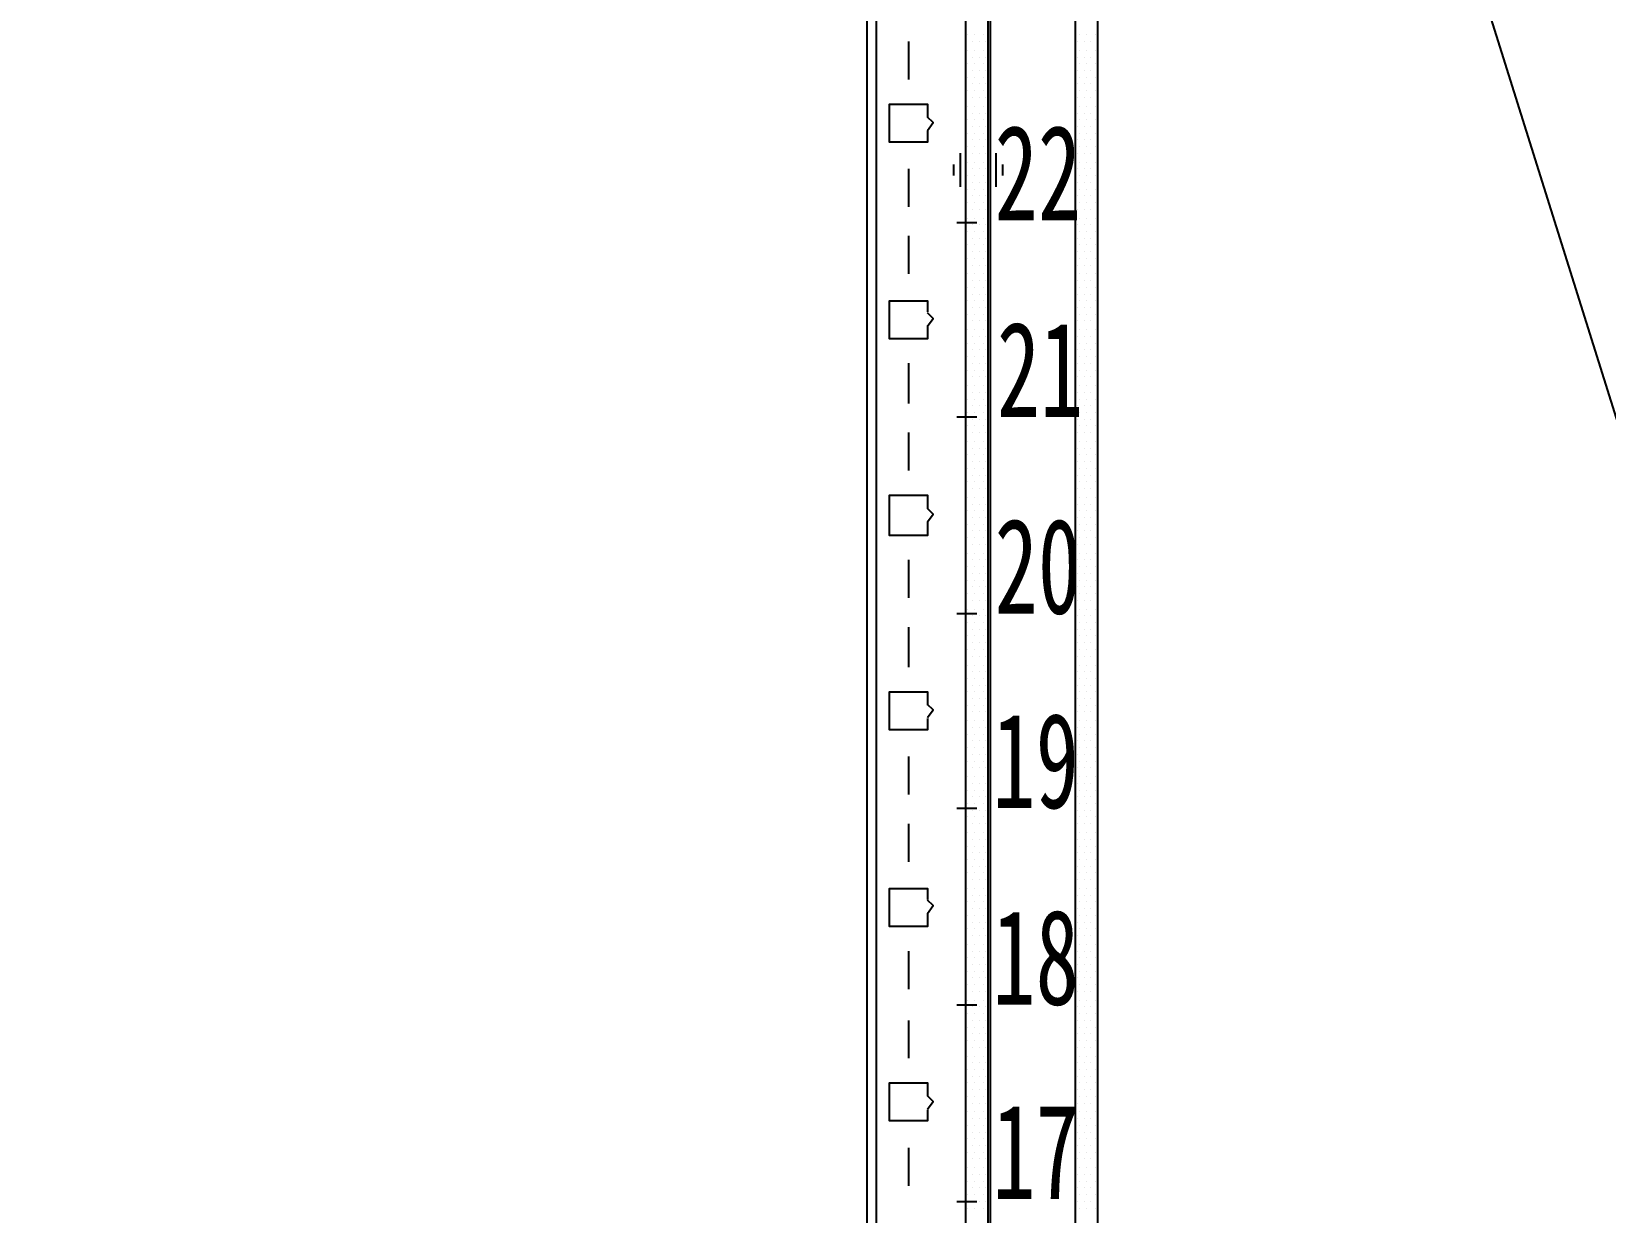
# Model space of a CAD drawing. Header units: metres. Extents: x 17 to 1264, y 17 to 859.
# Drawn here: x 405.2 to 506.6, y 326.7 to 402.8 of the extents above; entities that cross this region are included whole.
import ezdxf

# ---------------------------------------------------------------- set-up
doc = ezdxf.new("R2010")
doc.units = ezdxf.units.M
for name, color, linetype in [('LINES', 7, 'Continuous'), ('POLYLINES', 4, 'Continuous'), ('RECTS', 7, 'Continuous'), ('TEXTS', 3, 'Continuous')]:
    doc.layers.add(name, color=color, linetype=linetype)

msp = doc.modelspace()

# ---------------------------------------------------------------- linework, layer by layer
at = {"layer": 'LINES'}
for p, q in [((459.066, 125.712), (459.066, 721.008)), ((522.138, 330.624), (464.25, 515.376)), ((465.546, 402.624), (465.546, 402.624)), ((465.978, 402.624), (465.978, 402.624)), ((466.554, 402.624), (466.554, 402.624)), ((472.746, 402.624), (472.746, 402.624)), ((473.178, 402.624), (473.178, 402.624)), ((473.754, 402.624), (473.754, 402.624)), ((461.73, 402.192), (461.73, 399.744)), ((465.546, 401.616), (465.546, 401.616)), ((465.834, 402.192), (465.834, 402.192)), ((465.978, 401.616), (465.978, 401.616)), ((466.266, 402.192), (466.266, 402.192)), ((466.554, 401.616), (466.554, 401.616)), ((466.698, 402.192), (466.698, 402.192)), ((472.602, 402.192), (472.602, 402.192)), ((472.746, 401.616), (472.746, 401.616)), ((473.034, 402.192), (473.034, 402.192)), ((473.178, 401.616), (473.178, 401.616)), ((473.466, 402.192), (473.466, 402.192)), ((473.754, 401.616), (473.754, 401.616)), ((465.546, 400.752), (465.546, 400.752)), ((465.834, 401.184), (465.834, 401.184)), ((465.978, 400.752), (465.978, 400.752)), ((466.266, 401.184), (466.266, 401.184)), ((466.554, 400.752), (466.554, 400.752)), ((466.698, 401.184), (466.698, 401.184)), ((472.602, 401.184), (472.602, 401.184)), ((472.746, 400.752), (472.746, 400.752)), ((473.034, 401.184), (473.034, 401.184)), ((473.178, 400.752), (473.178, 400.752)), ((473.466, 401.184), (473.466, 401.184)), ((473.754, 400.752), (473.754, 400.752)), ((465.546, 399.888), (465.546, 399.888)), ((465.834, 400.32), (465.834, 400.32)), ((465.978, 399.888), (465.978, 399.888)), ((466.266, 400.32), (466.266, 400.32)), ((466.554, 399.888), (466.554, 399.888)), ((466.698, 400.32), (466.698, 400.32)), ((472.602, 400.32), (472.602, 400.32)), ((472.746, 399.888), (472.746, 399.888)), ((473.034, 400.32), (473.034, 400.32)), ((473.178, 399.888), (473.178, 399.888)), ((473.466, 400.32), (473.466, 400.32)), ((473.754, 399.888), (473.754, 399.888)), ((465.546, 399.024), (465.546, 399.024)), ((465.834, 399.456), (465.834, 399.456)), ((465.834, 398.592), (465.834, 398.592)), ((465.978, 399.024), (465.978, 399.024)), ((466.266, 399.456), (466.266, 399.456)), ((466.266, 398.592), (466.266, 398.592)), ((466.554, 399.024), (466.554, 399.024)), ((466.698, 399.456), (466.698, 399.456)), ((466.698, 398.592), (466.698, 398.592)), ((472.602, 399.456), (472.602, 399.456)), ((472.602, 398.592), (472.602, 398.592)), ((472.746, 399.024), (472.746, 399.024)), ((473.034, 399.456), (473.034, 399.456)), ((473.034, 398.592), (473.034, 398.592)), ((473.178, 399.024), (473.178, 399.024)), ((473.466, 399.456), (473.466, 399.456)), ((473.466, 398.592), (473.466, 398.592)), ((473.754, 399.024), (473.754, 399.024)), ((465.546, 398.016), (465.546, 398.016)), ((465.834, 397.584), (465.834, 397.584)), ((465.978, 398.016), (465.978, 398.016)), ((466.266, 397.584), (466.266, 397.584)), ((466.554, 398.016), (466.554, 398.016)), ((466.698, 397.584), (466.698, 397.584)), ((472.602, 397.584), (472.602, 397.584)), ((472.746, 398.016), (472.746, 398.016)), ((473.034, 397.584), (473.034, 397.584)), ((473.178, 398.016), (473.178, 398.016)), ((473.466, 397.584), (473.466, 397.584)), ((473.754, 398.016), (473.754, 398.016)), ((465.546, 397.152), (465.546, 397.152)), ((465.834, 396.72), (465.834, 396.72)), ((465.978, 397.152), (465.978, 397.152)), ((466.266, 396.72), (466.266, 396.72)), ((466.554, 397.152), (466.554, 397.152)), ((466.698, 396.72), (466.698, 396.72)), ((472.602, 396.72), (472.602, 396.72)), ((472.746, 397.152), (472.746, 397.152)), ((473.034, 396.72), (473.034, 396.72)), ((473.178, 397.152), (473.178, 397.152)), ((473.466, 396.72), (473.466, 396.72)), ((473.754, 397.152), (473.754, 397.152)), ((465.546, 396.288), (465.546, 396.288)), ((465.834, 395.856), (465.834, 395.856)), ((465.978, 396.288), (465.978, 396.288)), ((466.266, 395.856), (466.266, 395.856)), ((466.554, 396.288), (466.554, 396.288)), ((466.698, 395.856), (466.698, 395.856)), ((472.602, 395.856), (472.602, 395.856)), ((472.746, 396.288), (472.746, 396.288)), ((473.034, 395.856), (473.034, 395.856)), ((473.178, 396.288), (473.178, 396.288)), ((473.466, 395.856), (473.466, 395.856)), ((473.754, 396.288), (473.754, 396.288)), ((465.042, 394.992), (465.042, 392.832)), ((465.546, 395.424), (465.546, 395.424)), ((465.834, 394.992), (465.834, 394.992)), ((465.978, 395.424), (465.978, 395.424)), ((466.266, 394.992), (466.266, 394.992)), ((466.554, 395.424), (466.554, 395.424)), ((466.698, 394.992), (466.698, 394.992)), ((467.346, 394.992), (467.346, 392.832)), ((472.602, 394.992), (472.602, 394.992)), ((472.746, 395.424), (472.746, 395.424)), ((473.034, 394.992), (473.034, 394.992)), ((473.178, 395.424), (473.178, 395.424)), ((473.466, 394.992), (473.466, 394.992)), ((473.754, 395.424), (473.754, 395.424)), ((461.73, 393.984), (461.73, 391.536)), ((464.61, 394.272), (464.61, 393.552)), ((465.546, 394.416), (465.546, 394.416)), ((465.546, 393.552), (465.546, 393.552)), ((465.834, 393.984), (465.834, 393.984)), ((465.978, 394.416), (465.978, 394.416)), ((465.978, 393.552), (465.978, 393.552)), ((466.266, 393.984), (466.266, 393.984)), ((466.554, 394.416), (466.554, 394.416)), ((466.554, 393.552), (466.554, 393.552)), ((466.698, 393.984), (466.698, 393.984)), ((467.778, 394.272), (467.778, 393.552)), ((472.602, 393.984), (472.602, 393.984)), ((472.746, 394.416), (472.746, 394.416)), ((472.746, 393.552), (472.746, 393.552)), ((473.034, 393.984), (473.034, 393.984)), ((473.178, 394.416), (473.178, 394.416)), ((473.178, 393.552), (473.178, 393.552)), ((473.466, 393.984), (473.466, 393.984)), ((473.754, 394.416), (473.754, 394.416)), ((473.754, 393.552), (473.754, 393.552)), ((465.546, 392.688), (465.546, 392.688)), ((465.834, 393.12), (465.834, 393.12)), ((465.978, 392.688), (465.978, 392.688)), ((466.266, 393.12), (466.266, 393.12)), ((466.554, 392.688), (466.554, 392.688)), ((466.698, 393.12), (466.698, 393.12)), ((472.602, 393.12), (472.602, 393.12)), ((472.746, 392.688), (472.746, 392.688)), ((473.034, 393.12), (473.034, 393.12)), ((473.178, 392.688), (473.178, 392.688)), ((473.466, 393.12), (473.466, 393.12)), ((473.754, 392.688), (473.754, 392.688)), ((465.546, 391.824), (465.546, 391.824)), ((465.834, 392.256), (465.834, 392.256)), ((465.834, 391.392), (465.834, 391.392)), ((465.978, 391.824), (465.978, 391.824)), ((466.266, 392.256), (466.266, 392.256)), ((466.266, 391.392), (466.266, 391.392)), ((466.554, 391.824), (466.554, 391.824)), ((466.698, 392.256), (466.698, 392.256)), ((466.698, 391.392), (466.698, 391.392)), ((472.602, 392.256), (472.602, 392.256)), ((472.602, 391.392), (472.602, 391.392)), ((472.746, 391.824), (472.746, 391.824)), ((473.034, 392.256), (473.034, 392.256)), ((473.034, 391.392), (473.034, 391.392)), ((473.178, 391.824), (473.178, 391.824)), ((473.466, 392.256), (473.466, 392.256)), ((473.466, 391.392), (473.466, 391.392)), ((473.754, 391.824), (473.754, 391.824)), ((464.826, 390.528), (466.122, 390.528)), ((464.826, 390.528), (466.122, 390.528)), ((464.826, 390.528), (466.122, 390.528)), ((464.826, 390.528), (466.122, 390.528)), ((465.546, 390.816), (465.546, 390.816)), ((465.834, 390.384), (465.834, 390.384)), ((465.978, 390.816), (465.978, 390.816)), ((466.266, 390.384), (466.266, 390.384)), ((466.554, 390.816), (466.554, 390.816)), ((466.698, 390.384), (466.698, 390.384)), ((472.602, 390.384), (472.602, 390.384)), ((472.746, 390.816), (472.746, 390.816)), ((473.034, 390.384), (473.034, 390.384)), ((473.178, 390.816), (473.178, 390.816)), ((473.466, 390.384), (473.466, 390.384)), ((473.754, 390.816), (473.754, 390.816)), ((461.73, 389.664), (461.73, 387.216)), ((465.546, 389.952), (465.546, 389.952)), ((465.834, 389.52), (465.834, 389.52)), ((465.978, 389.952), (465.978, 389.952)), ((466.266, 389.52), (466.266, 389.52)), ((466.554, 389.952), (466.554, 389.952)), ((466.698, 389.52), (466.698, 389.52)), ((472.602, 389.52), (472.602, 389.52)), ((472.746, 389.952), (472.746, 389.952)), ((473.034, 389.52), (473.034, 389.52)), ((473.178, 389.952), (473.178, 389.952)), ((473.466, 389.52), (473.466, 389.52)), ((473.754, 389.952), (473.754, 389.952)), ((465.546, 389.088), (465.546, 389.088)), ((465.834, 388.656), (465.834, 388.656)), ((465.978, 389.088), (465.978, 389.088)), ((466.266, 388.656), (466.266, 388.656)), ((466.554, 389.088), (466.554, 389.088)), ((466.698, 388.656), (466.698, 388.656)), ((472.602, 388.656), (472.602, 388.656)), ((472.746, 389.088), (472.746, 389.088)), ((473.034, 388.656), (473.034, 388.656)), ((473.178, 389.088), (473.178, 389.088)), ((473.466, 388.656), (473.466, 388.656)), ((473.754, 389.088), (473.754, 389.088)), ((465.546, 388.224), (465.546, 388.224)), ((465.834, 387.792), (465.834, 387.792)), ((465.978, 388.224), (465.978, 388.224)), ((466.266, 387.792), (466.266, 387.792)), ((466.554, 388.224), (466.554, 388.224)), ((466.698, 387.792), (466.698, 387.792)), ((472.602, 387.792), (472.602, 387.792)), ((472.746, 388.224), (472.746, 388.224)), ((473.034, 387.792), (473.034, 387.792)), ((473.178, 388.224), (473.178, 388.224)), ((473.466, 387.792), (473.466, 387.792)), ((473.754, 388.224), (473.754, 388.224)), ((465.546, 387.216), (465.546, 387.216)), ((465.546, 386.352), (465.546, 386.352)), ((465.834, 386.784), (465.834, 386.784)), ((465.978, 387.216), (465.978, 387.216)), ((465.978, 386.352), (465.978, 386.352)), ((466.266, 386.784), (466.266, 386.784)), ((466.554, 387.216), (466.554, 387.216)), ((466.554, 386.352), (466.554, 386.352)), ((466.698, 386.784), (466.698, 386.784)), ((472.602, 386.784), (472.602, 386.784)), ((472.746, 387.216), (472.746, 387.216)), ((472.746, 386.352), (472.746, 386.352)), ((473.034, 386.784), (473.034, 386.784)), ((473.178, 387.216), (473.178, 387.216)), ((473.178, 386.352), (473.178, 386.352)), ((473.466, 386.784), (473.466, 386.784)), ((473.754, 387.216), (473.754, 387.216)), ((473.754, 386.352), (473.754, 386.352)), ((465.546, 385.488), (465.546, 385.488)), ((465.834, 385.92), (465.834, 385.92)), ((465.978, 385.488), (465.978, 385.488)), ((466.266, 385.92), (466.266, 385.92)), ((466.554, 385.488), (466.554, 385.488)), ((466.698, 385.92), (466.698, 385.92)), ((472.602, 385.92), (472.602, 385.92)), ((472.746, 385.488), (472.746, 385.488)), ((473.034, 385.92), (473.034, 385.92)), ((473.178, 385.488), (473.178, 385.488)), ((473.466, 385.92), (473.466, 385.92)), ((473.754, 385.488), (473.754, 385.488)), ((465.546, 384.624), (465.546, 384.624)), ((465.834, 385.056), (465.834, 385.056)), ((465.978, 384.624), (465.978, 384.624)), ((466.266, 385.056), (466.266, 385.056)), ((466.554, 384.624), (466.554, 384.624)), ((466.698, 385.056), (466.698, 385.056)), ((472.602, 385.056), (472.602, 385.056)), ((472.746, 384.624), (472.746, 384.624)), ((473.034, 385.056), (473.034, 385.056)), ((473.178, 384.624), (473.178, 384.624)), ((473.466, 385.056), (473.466, 385.056)), ((473.754, 384.624), (473.754, 384.624)), ((465.546, 383.616), (465.546, 383.616)), ((465.834, 384.192), (465.834, 384.192)), ((465.978, 383.616), (465.978, 383.616)), ((466.266, 384.192), (466.266, 384.192)), ((466.554, 383.616), (466.554, 383.616)), ((466.698, 384.192), (466.698, 384.192)), ((472.602, 384.192), (472.602, 384.192)), ((472.746, 383.616), (472.746, 383.616)), ((473.034, 384.192), (473.034, 384.192)), ((473.178, 383.616), (473.178, 383.616)), ((473.466, 384.192), (473.466, 384.192)), ((473.754, 383.616), (473.754, 383.616)), ((465.546, 382.752), (465.546, 382.752)), ((465.834, 383.184), (465.834, 383.184)), ((465.834, 382.32), (465.834, 382.32)), ((465.978, 382.752), (465.978, 382.752)), ((466.266, 383.184), (466.266, 383.184)), ((466.266, 382.32), (466.266, 382.32)), ((466.554, 382.752), (466.554, 382.752)), ((466.698, 383.184), (466.698, 383.184)), ((466.698, 382.32), (466.698, 382.32)), ((472.602, 383.184), (472.602, 383.184)), ((472.602, 382.32), (472.602, 382.32)), ((472.746, 382.752), (472.746, 382.752)), ((473.034, 383.184), (473.034, 383.184)), ((473.034, 382.32), (473.034, 382.32)), ((473.178, 382.752), (473.178, 382.752)), ((473.466, 383.184), (473.466, 383.184)), ((473.466, 382.32), (473.466, 382.32)), ((473.754, 382.752), (473.754, 382.752)), ((461.73, 381.456), (461.73, 378.864)), ((465.546, 381.888), (465.546, 381.888)), ((465.834, 381.456), (465.834, 381.456)), ((465.978, 381.888), (465.978, 381.888)), ((466.266, 381.456), (466.266, 381.456)), ((466.554, 381.888), (466.554, 381.888)), ((466.698, 381.456), (466.698, 381.456)), ((472.602, 381.456), (472.602, 381.456)), ((472.746, 381.888), (472.746, 381.888)), ((473.034, 381.456), (473.034, 381.456)), ((473.178, 381.888), (473.178, 381.888)), ((473.466, 381.456), (473.466, 381.456)), ((473.754, 381.888), (473.754, 381.888)), ((465.546, 381.024), (465.546, 381.024)), ((465.834, 380.592), (465.834, 380.592)), ((465.978, 381.024), (465.978, 381.024)), ((466.266, 380.592), (466.266, 380.592)), ((466.554, 381.024), (466.554, 381.024)), ((466.698, 380.592), (466.698, 380.592)), ((472.602, 380.592), (472.602, 380.592)), ((472.746, 381.024), (472.746, 381.024)), ((473.034, 380.592), (473.034, 380.592)), ((473.178, 381.024), (473.178, 381.024)), ((473.466, 380.592), (473.466, 380.592)), ((473.754, 381.024), (473.754, 381.024)), ((465.546, 380.016), (465.546, 380.016)), ((465.834, 379.584), (465.834, 379.584)), ((465.978, 380.016), (465.978, 380.016)), ((466.266, 379.584), (466.266, 379.584)), ((466.554, 380.016), (466.554, 380.016)), ((466.698, 379.584), (466.698, 379.584)), ((472.602, 379.584), (472.602, 379.584)), ((472.746, 380.016), (472.746, 380.016)), ((473.034, 379.584), (473.034, 379.584)), ((473.178, 380.016), (473.178, 380.016)), ((473.466, 379.584), (473.466, 379.584)), ((473.754, 380.016), (473.754, 380.016)), ((465.546, 379.152), (465.546, 379.152)), ((465.546, 378.288), (465.546, 378.288)), ((465.834, 378.72), (465.834, 378.72)), ((465.978, 379.152), (465.978, 379.152)), ((465.978, 378.288), (465.978, 378.288)), ((466.266, 378.72), (466.266, 378.72)), ((466.554, 379.152), (466.554, 379.152)), ((466.554, 378.288), (466.554, 378.288)), ((466.698, 378.72), (466.698, 378.72)), ((472.602, 378.72), (472.602, 378.72)), ((472.746, 379.152), (472.746, 379.152)), ((472.746, 378.288), (472.746, 378.288)), ((473.034, 378.72), (473.034, 378.72)), ((473.178, 379.152), (473.178, 379.152)), ((473.178, 378.288), (473.178, 378.288)), ((473.466, 378.72), (473.466, 378.72)), ((473.754, 379.152), (473.754, 379.152)), ((473.754, 378.288), (473.754, 378.288)), ((464.826, 378), (466.122, 378)), ((464.826, 378), (466.122, 378)), ((464.826, 378), (466.122, 378)), ((464.826, 378), (466.122, 378)), ((465.546, 377.424), (465.546, 377.424)), ((465.834, 377.856), (465.834, 377.856)), ((465.978, 377.424), (465.978, 377.424)), ((466.266, 377.856), (466.266, 377.856)), ((466.554, 377.424), (466.554, 377.424)), ((466.698, 377.856), (466.698, 377.856)), ((472.602, 377.856), (472.602, 377.856)), ((472.746, 377.424), (472.746, 377.424)), ((473.034, 377.856), (473.034, 377.856)), ((473.178, 377.424), (473.178, 377.424)), ((473.466, 377.856), (473.466, 377.856)), ((473.754, 377.424), (473.754, 377.424)), ((461.73, 376.992), (461.73, 374.544)), ((465.546, 376.416), (465.546, 376.416)), ((465.834, 376.992), (465.834, 376.992)), ((465.978, 376.416), (465.978, 376.416)), ((466.266, 376.992), (466.266, 376.992)), ((466.554, 376.416), (466.554, 376.416)), ((466.698, 376.992), (466.698, 376.992)), ((472.602, 376.992), (472.602, 376.992)), ((472.746, 376.416), (472.746, 376.416)), ((473.034, 376.992), (473.034, 376.992)), ((473.178, 376.416), (473.178, 376.416)), ((473.466, 376.992), (473.466, 376.992)), ((473.754, 376.416), (473.754, 376.416)), ((465.546, 375.552), (465.546, 375.552)), ((465.834, 375.984), (465.834, 375.984)), ((465.978, 375.552), (465.978, 375.552)), ((466.266, 375.984), (466.266, 375.984)), ((466.554, 375.552), (466.554, 375.552)), ((466.698, 375.984), (466.698, 375.984)), ((472.602, 375.984), (472.602, 375.984)), ((472.746, 375.552), (472.746, 375.552)), ((473.034, 375.984), (473.034, 375.984)), ((473.178, 375.552), (473.178, 375.552)), ((473.466, 375.984), (473.466, 375.984)), ((473.754, 375.552), (473.754, 375.552)), ((465.546, 374.688), (465.546, 374.688)), ((465.834, 375.12), (465.834, 375.12)), ((465.834, 374.256), (465.834, 374.256)), ((465.978, 374.688), (465.978, 374.688)), ((466.266, 375.12), (466.266, 375.12)), ((466.266, 374.256), (466.266, 374.256)), ((466.554, 374.688), (466.554, 374.688)), ((466.698, 375.12), (466.698, 375.12)), ((466.698, 374.256), (466.698, 374.256)), ((472.602, 375.12), (472.602, 375.12)), ((472.602, 374.256), (472.602, 374.256)), ((472.746, 374.688), (472.746, 374.688)), ((473.034, 375.12), (473.034, 375.12)), ((473.034, 374.256), (473.034, 374.256)), ((473.178, 374.688), (473.178, 374.688)), ((473.466, 375.12), (473.466, 375.12)), ((473.466, 374.256), (473.466, 374.256)), ((473.754, 374.688), (473.754, 374.688)), ((465.546, 373.824), (465.546, 373.824)), ((465.834, 373.392), (465.834, 373.392)), ((465.978, 373.824), (465.978, 373.824)), ((466.266, 373.392), (466.266, 373.392)), ((466.554, 373.824), (466.554, 373.824)), ((466.698, 373.392), (466.698, 373.392)), ((472.602, 373.392), (472.602, 373.392)), ((472.746, 373.824), (472.746, 373.824)), ((473.034, 373.392), (473.034, 373.392)), ((473.178, 373.824), (473.178, 373.824)), ((473.466, 373.392), (473.466, 373.392)), ((473.754, 373.824), (473.754, 373.824)), ((465.546, 372.816), (465.546, 372.816)), ((465.834, 372.384), (465.834, 372.384)), ((465.978, 372.816), (465.978, 372.816)), ((466.266, 372.384), (466.266, 372.384)), ((466.554, 372.816), (466.554, 372.816)), ((466.698, 372.384), (466.698, 372.384)), ((472.602, 372.384), (472.602, 372.384)), ((472.746, 372.816), (472.746, 372.816)), ((473.034, 372.384), (473.034, 372.384)), ((473.178, 372.816), (473.178, 372.816)), ((473.466, 372.384), (473.466, 372.384)), ((473.754, 372.816), (473.754, 372.816)), ((465.546, 371.952), (465.546, 371.952)), ((465.834, 371.52), (465.834, 371.52)), ((465.978, 371.952), (465.978, 371.952)), ((466.266, 371.52), (466.266, 371.52)), ((466.554, 371.952), (466.554, 371.952)), ((466.698, 371.52), (466.698, 371.52)), ((472.602, 371.52), (472.602, 371.52)), ((472.746, 371.952), (472.746, 371.952)), ((473.034, 371.52), (473.034, 371.52)), ((473.178, 371.952), (473.178, 371.952)), ((473.466, 371.52), (473.466, 371.52)), ((473.754, 371.952), (473.754, 371.952)), ((465.546, 371.088), (465.546, 371.088)), ((465.546, 370.224), (465.546, 370.224)), ((465.834, 370.656), (465.834, 370.656)), ((465.978, 371.088), (465.978, 371.088)), ((465.978, 370.224), (465.978, 370.224)), ((466.266, 370.656), (466.266, 370.656)), ((466.554, 371.088), (466.554, 371.088)), ((466.554, 370.224), (466.554, 370.224)), ((466.698, 370.656), (466.698, 370.656)), ((472.602, 370.656), (472.602, 370.656)), ((472.746, 371.088), (472.746, 371.088)), ((472.746, 370.224), (472.746, 370.224)), ((473.034, 370.656), (473.034, 370.656)), ((473.178, 371.088), (473.178, 371.088)), ((473.178, 370.224), (473.178, 370.224)), ((473.466, 370.656), (473.466, 370.656)), ((473.754, 371.088), (473.754, 371.088)), ((473.754, 370.224), (473.754, 370.224)), ((465.546, 369.216), (465.546, 369.216)), ((465.834, 369.792), (465.834, 369.792)), ((465.978, 369.216), (465.978, 369.216)), ((466.266, 369.792), (466.266, 369.792)), ((466.554, 369.216), (466.554, 369.216)), ((466.698, 369.792), (466.698, 369.792)), ((472.602, 369.792), (472.602, 369.792)), ((472.746, 369.216), (472.746, 369.216)), ((473.034, 369.792), (473.034, 369.792)), ((473.178, 369.216), (473.178, 369.216)), ((473.466, 369.792), (473.466, 369.792)), ((473.754, 369.216), (473.754, 369.216)), ((461.73, 368.784), (461.73, 366.336)), ((465.546, 368.352), (465.546, 368.352)), ((465.834, 368.784), (465.834, 368.784)), ((465.978, 368.352), (465.978, 368.352)), ((466.266, 368.784), (466.266, 368.784)), ((466.554, 368.352), (466.554, 368.352)), ((466.698, 368.784), (466.698, 368.784)), ((472.602, 368.784), (472.602, 368.784)), ((472.746, 368.352), (472.746, 368.352)), ((473.034, 368.784), (473.034, 368.784)), ((473.178, 368.352), (473.178, 368.352)), ((473.466, 368.784), (473.466, 368.784)), ((473.754, 368.352), (473.754, 368.352)), ((465.546, 367.488), (465.546, 367.488)), ((465.834, 367.92), (465.834, 367.92)), ((465.834, 367.056), (465.834, 367.056)), ((465.978, 367.488), (465.978, 367.488)), ((466.266, 367.92), (466.266, 367.92)), ((466.266, 367.056), (466.266, 367.056)), ((466.554, 367.488), (466.554, 367.488)), ((466.698, 367.92), (466.698, 367.92)), ((466.698, 367.056), (466.698, 367.056)), ((472.602, 367.92), (472.602, 367.92)), ((472.602, 367.056), (472.602, 367.056)), ((472.746, 367.488), (472.746, 367.488)), ((473.034, 367.92), (473.034, 367.92)), ((473.034, 367.056), (473.034, 367.056)), ((473.178, 367.488), (473.178, 367.488)), ((473.466, 367.92), (473.466, 367.92)), ((473.466, 367.056), (473.466, 367.056)), ((473.754, 367.488), (473.754, 367.488)), ((465.546, 366.624), (465.546, 366.624)), ((465.834, 366.192), (465.834, 366.192)), ((465.978, 366.624), (465.978, 366.624)), ((466.266, 366.192), (466.266, 366.192)), ((466.554, 366.624), (466.554, 366.624)), ((466.698, 366.192), (466.698, 366.192)), ((472.602, 366.192), (472.602, 366.192)), ((472.746, 366.624), (472.746, 366.624)), ((473.034, 366.192), (473.034, 366.192)), ((473.178, 366.624), (473.178, 366.624)), ((473.466, 366.192), (473.466, 366.192)), ((473.754, 366.624), (473.754, 366.624)), ((464.826, 365.328), (466.122, 365.328)), ((464.826, 365.328), (466.122, 365.328)), ((464.826, 365.328), (466.122, 365.328)), ((464.826, 365.328), (466.122, 365.328)), ((465.546, 365.616), (465.546, 365.616)), ((465.834, 365.184), (465.834, 365.184)), ((465.978, 365.616), (465.978, 365.616)), ((466.266, 365.184), (466.266, 365.184)), ((466.554, 365.616), (466.554, 365.616)), ((466.698, 365.184), (466.698, 365.184)), ((472.602, 365.184), (472.602, 365.184)), ((472.746, 365.616), (472.746, 365.616)), ((473.034, 365.184), (473.034, 365.184)), ((473.178, 365.616), (473.178, 365.616)), ((473.466, 365.184), (473.466, 365.184)), ((473.754, 365.616), (473.754, 365.616)), ((461.73, 364.464), (461.73, 361.872)), ((465.546, 364.752), (465.546, 364.752)), ((465.834, 364.32), (465.834, 364.32)), ((465.978, 364.752), (465.978, 364.752)), ((466.266, 364.32), (466.266, 364.32)), ((466.554, 364.752), (466.554, 364.752)), ((466.698, 364.32), (466.698, 364.32)), ((472.602, 364.32), (472.602, 364.32)), ((472.746, 364.752), (472.746, 364.752)), ((473.034, 364.32), (473.034, 364.32)), ((473.178, 364.752), (473.178, 364.752)), ((473.466, 364.32), (473.466, 364.32)), ((473.754, 364.752), (473.754, 364.752)), ((465.546, 363.888), (465.546, 363.888)), ((465.546, 363.024), (465.546, 363.024)), ((465.834, 363.456), (465.834, 363.456)), ((465.978, 363.888), (465.978, 363.888)), ((465.978, 363.024), (465.978, 363.024)), ((466.266, 363.456), (466.266, 363.456)), ((466.554, 363.888), (466.554, 363.888)), ((466.554, 363.024), (466.554, 363.024)), ((466.698, 363.456), (466.698, 363.456)), ((472.602, 363.456), (472.602, 363.456)), ((472.746, 363.888), (472.746, 363.888)), ((472.746, 363.024), (472.746, 363.024)), ((473.034, 363.456), (473.034, 363.456)), ((473.178, 363.888), (473.178, 363.888)), ((473.178, 363.024), (473.178, 363.024)), ((473.466, 363.456), (473.466, 363.456)), ((473.754, 363.888), (473.754, 363.888)), ((473.754, 363.024), (473.754, 363.024)), ((465.546, 362.016), (465.546, 362.016)), ((465.834, 362.592), (465.834, 362.592)), ((465.978, 362.016), (465.978, 362.016)), ((466.266, 362.592), (466.266, 362.592)), ((466.554, 362.016), (466.554, 362.016)), ((466.698, 362.592), (466.698, 362.592)), ((472.602, 362.592), (472.602, 362.592)), ((472.746, 362.016), (472.746, 362.016)), ((473.034, 362.592), (473.034, 362.592)), ((473.178, 362.016), (473.178, 362.016)), ((473.466, 362.592), (473.466, 362.592)), ((473.754, 362.016), (473.754, 362.016)), ((465.546, 361.152), (465.546, 361.152)), ((465.834, 361.584), (465.834, 361.584)), ((465.978, 361.152), (465.978, 361.152)), ((466.266, 361.584), (466.266, 361.584)), ((466.554, 361.152), (466.554, 361.152)), ((466.698, 361.584), (466.698, 361.584)), ((472.602, 361.584), (472.602, 361.584)), ((472.746, 361.152), (472.746, 361.152)), ((473.034, 361.584), (473.034, 361.584)), ((473.178, 361.152), (473.178, 361.152)), ((473.466, 361.584), (473.466, 361.584)), ((473.754, 361.152), (473.754, 361.152)), ((465.546, 360.288), (465.546, 360.288)), ((465.834, 360.72), (465.834, 360.72)), ((465.978, 360.288), (465.978, 360.288)), ((466.266, 360.72), (466.266, 360.72)), ((466.554, 360.288), (466.554, 360.288)), ((466.698, 360.72), (466.698, 360.72)), ((472.602, 360.72), (472.602, 360.72)), ((472.746, 360.288), (472.746, 360.288)), ((473.034, 360.72), (473.034, 360.72)), ((473.178, 360.288), (473.178, 360.288)), ((473.466, 360.72), (473.466, 360.72)), ((473.754, 360.288), (473.754, 360.288)), ((465.546, 359.424), (465.546, 359.424)), ((465.834, 359.856), (465.834, 359.856)), ((465.834, 358.992), (465.834, 358.992)), ((465.978, 359.424), (465.978, 359.424)), ((466.266, 359.856), (466.266, 359.856)), ((466.266, 358.992), (466.266, 358.992)), ((466.554, 359.424), (466.554, 359.424)), ((466.698, 359.856), (466.698, 359.856)), ((466.698, 358.992), (466.698, 358.992)), ((472.602, 359.856), (472.602, 359.856)), ((472.602, 358.992), (472.602, 358.992)), ((472.746, 359.424), (472.746, 359.424)), ((473.034, 359.856), (473.034, 359.856)), ((473.034, 358.992), (473.034, 358.992)), ((473.178, 359.424), (473.178, 359.424)), ((473.466, 359.856), (473.466, 359.856)), ((473.466, 358.992), (473.466, 358.992)), ((473.754, 359.424), (473.754, 359.424)), ((465.546, 358.416), (465.546, 358.416)), ((465.834, 357.984), (465.834, 357.984)), ((465.978, 358.416), (465.978, 358.416)), ((466.266, 357.984), (466.266, 357.984)), ((466.554, 358.416), (466.554, 358.416)), ((466.698, 357.984), (466.698, 357.984)), ((472.602, 357.984), (472.602, 357.984)), ((472.746, 358.416), (472.746, 358.416)), ((473.034, 357.984), (473.034, 357.984)), ((473.178, 358.416), (473.178, 358.416)), ((473.466, 357.984), (473.466, 357.984)), ((473.754, 358.416), (473.754, 358.416)), ((465.546, 357.552), (465.546, 357.552)), ((465.834, 357.12), (465.834, 357.12)), ((465.978, 357.552), (465.978, 357.552)), ((466.266, 357.12), (466.266, 357.12)), ((466.554, 357.552), (466.554, 357.552)), ((466.698, 357.12), (466.698, 357.12)), ((472.602, 357.12), (472.602, 357.12)), ((472.746, 357.552), (472.746, 357.552)), ((473.034, 357.12), (473.034, 357.12)), ((473.178, 357.552), (473.178, 357.552)), ((473.466, 357.12), (473.466, 357.12)), ((473.754, 357.552), (473.754, 357.552)), ((461.73, 356.112), (461.73, 353.664)), ((465.546, 356.688), (465.546, 356.688)), ((465.834, 356.256), (465.834, 356.256)), ((465.978, 356.688), (465.978, 356.688)), ((466.266, 356.256), (466.266, 356.256)), ((466.554, 356.688), (466.554, 356.688)), ((466.698, 356.256), (466.698, 356.256)), ((472.602, 356.256), (472.602, 356.256)), ((472.746, 356.688), (472.746, 356.688)), ((473.034, 356.256), (473.034, 356.256)), ((473.178, 356.688), (473.178, 356.688)), ((473.466, 356.256), (473.466, 356.256)), ((473.754, 356.688), (473.754, 356.688)), ((465.546, 355.824), (465.546, 355.824)), ((465.834, 355.392), (465.834, 355.392)), ((465.978, 355.824), (465.978, 355.824)), ((466.266, 355.392), (466.266, 355.392)), ((466.554, 355.824), (466.554, 355.824)), ((466.698, 355.392), (466.698, 355.392)), ((472.602, 355.392), (472.602, 355.392)), ((472.746, 355.824), (472.746, 355.824)), ((473.034, 355.392), (473.034, 355.392)), ((473.178, 355.824), (473.178, 355.824)), ((473.466, 355.392), (473.466, 355.392)), ((473.754, 355.824), (473.754, 355.824)), ((465.546, 354.816), (465.546, 354.816)), ((465.546, 353.952), (465.546, 353.952)), ((465.834, 354.384), (465.834, 354.384)), ((465.978, 354.816), (465.978, 354.816)), ((465.978, 353.952), (465.978, 353.952)), ((466.266, 354.384), (466.266, 354.384)), ((466.554, 354.816), (466.554, 354.816)), ((466.554, 353.952), (466.554, 353.952)), ((466.698, 354.384), (466.698, 354.384)), ((472.602, 354.384), (472.602, 354.384)), ((472.746, 354.816), (472.746, 354.816)), ((472.746, 353.952), (472.746, 353.952)), ((473.034, 354.384), (473.034, 354.384)), ((473.178, 354.816), (473.178, 354.816)), ((473.178, 353.952), (473.178, 353.952)), ((473.466, 354.384), (473.466, 354.384)), ((473.754, 354.816), (473.754, 354.816)), ((473.754, 353.952), (473.754, 353.952)), ((465.546, 353.088), (465.546, 353.088)), ((465.834, 353.52), (465.834, 353.52)), ((465.978, 353.088), (465.978, 353.088)), ((466.266, 353.52), (466.266, 353.52)), ((466.554, 353.088), (466.554, 353.088)), ((466.698, 353.52), (466.698, 353.52)), ((472.602, 353.52), (472.602, 353.52)), ((472.746, 353.088), (472.746, 353.088)), ((473.034, 353.52), (473.034, 353.52)), ((473.178, 353.088), (473.178, 353.088)), ((473.466, 353.52), (473.466, 353.52)), ((473.754, 353.088), (473.754, 353.088)), ((464.826, 352.8), (466.122, 352.8)), ((464.826, 352.8), (466.122, 352.8)), ((464.826, 352.8), (466.122, 352.8)), ((464.826, 352.8), (466.122, 352.8)), ((465.546, 352.224), (465.546, 352.224)), ((465.834, 352.656), (465.834, 352.656)), ((465.978, 352.224), (465.978, 352.224)), ((466.266, 352.656), (466.266, 352.656)), ((466.554, 352.224), (466.554, 352.224)), ((466.698, 352.656), (466.698, 352.656)), ((472.602, 352.656), (472.602, 352.656)), ((472.746, 352.224), (472.746, 352.224)), ((473.034, 352.656), (473.034, 352.656)), ((473.178, 352.224), (473.178, 352.224)), ((473.466, 352.656), (473.466, 352.656)), ((473.754, 352.224), (473.754, 352.224)), ((461.73, 351.792), (461.73, 349.344)), ((465.546, 351.216), (465.546, 351.216)), ((465.834, 351.792), (465.834, 351.792)), ((465.978, 351.216), (465.978, 351.216)), ((466.266, 351.792), (466.266, 351.792)), ((466.554, 351.216), (466.554, 351.216)), ((466.698, 351.792), (466.698, 351.792)), ((472.602, 351.792), (472.602, 351.792)), ((472.746, 351.216), (472.746, 351.216)), ((473.034, 351.792), (473.034, 351.792)), ((473.178, 351.216), (473.178, 351.216)), ((473.466, 351.792), (473.466, 351.792)), ((473.754, 351.216), (473.754, 351.216)), ((465.546, 350.352), (465.546, 350.352)), ((465.834, 350.784), (465.834, 350.784)), ((465.834, 349.92), (465.834, 349.92)), ((465.978, 350.352), (465.978, 350.352)), ((466.266, 350.784), (466.266, 350.784)), ((466.266, 349.92), (466.266, 349.92)), ((466.554, 350.352), (466.554, 350.352)), ((466.698, 350.784), (466.698, 350.784)), ((466.698, 349.92), (466.698, 349.92)), ((472.602, 350.784), (472.602, 350.784)), ((472.602, 349.92), (472.602, 349.92)), ((472.746, 350.352), (472.746, 350.352)), ((473.034, 350.784), (473.034, 350.784)), ((473.034, 349.92), (473.034, 349.92)), ((473.178, 350.352), (473.178, 350.352)), ((473.466, 350.784), (473.466, 350.784)), ((473.466, 349.92), (473.466, 349.92)), ((473.754, 350.352), (473.754, 350.352)), ((465.546, 349.488), (465.546, 349.488)), ((465.834, 349.056), (465.834, 349.056)), ((465.978, 349.488), (465.978, 349.488)), ((466.266, 349.056), (466.266, 349.056)), ((466.554, 349.488), (466.554, 349.488)), ((466.698, 349.056), (466.698, 349.056)), ((472.602, 349.056), (472.602, 349.056)), ((472.746, 349.488), (472.746, 349.488)), ((473.034, 349.056), (473.034, 349.056)), ((473.178, 349.488), (473.178, 349.488)), ((473.466, 349.056), (473.466, 349.056)), ((473.754, 349.488), (473.754, 349.488)), ((465.546, 348.624), (465.546, 348.624)), ((465.834, 348.192), (465.834, 348.192)), ((465.978, 348.624), (465.978, 348.624)), ((466.266, 348.192), (466.266, 348.192)), ((466.554, 348.624), (466.554, 348.624)), ((466.698, 348.192), (466.698, 348.192)), ((472.602, 348.192), (472.602, 348.192)), ((472.746, 348.624), (472.746, 348.624)), ((473.034, 348.192), (473.034, 348.192)), ((473.178, 348.624), (473.178, 348.624)), ((473.466, 348.192), (473.466, 348.192)), ((473.754, 348.624), (473.754, 348.624)), ((465.546, 347.616), (465.546, 347.616)), ((465.834, 347.184), (465.834, 347.184)), ((465.978, 347.616), (465.978, 347.616)), ((466.266, 347.184), (466.266, 347.184)), ((466.554, 347.616), (466.554, 347.616)), ((466.698, 347.184), (466.698, 347.184)), ((472.602, 347.184), (472.602, 347.184)), ((472.746, 347.616), (472.746, 347.616)), ((473.034, 347.184), (473.034, 347.184)), ((473.178, 347.616), (473.178, 347.616)), ((473.466, 347.184), (473.466, 347.184)), ((473.754, 347.616), (473.754, 347.616)), ((465.546, 346.752), (465.546, 346.752)), ((465.546, 345.888), (465.546, 345.888)), ((465.834, 346.32), (465.834, 346.32)), ((465.978, 346.752), (465.978, 346.752)), ((465.978, 345.888), (465.978, 345.888)), ((466.266, 346.32), (466.266, 346.32)), ((466.554, 346.752), (466.554, 346.752)), ((466.554, 345.888), (466.554, 345.888)), ((466.698, 346.32), (466.698, 346.32)), ((472.602, 346.32), (472.602, 346.32)), ((472.746, 346.752), (472.746, 346.752)), ((472.746, 345.888), (472.746, 345.888)), ((473.034, 346.32), (473.034, 346.32)), ((473.178, 346.752), (473.178, 346.752)), ((473.178, 345.888), (473.178, 345.888)), ((473.466, 346.32), (473.466, 346.32)), ((473.754, 346.752), (473.754, 346.752)), ((473.754, 345.888), (473.754, 345.888)), ((465.546, 345.024), (465.546, 345.024)), ((465.834, 345.456), (465.834, 345.456)), ((465.978, 345.024), (465.978, 345.024)), ((466.266, 345.456), (466.266, 345.456)), ((466.554, 345.024), (466.554, 345.024)), ((466.698, 345.456), (466.698, 345.456)), ((472.602, 345.456), (472.602, 345.456)), ((472.746, 345.024), (472.746, 345.024)), ((473.034, 345.456), (473.034, 345.456)), ((473.178, 345.024), (473.178, 345.024)), ((473.466, 345.456), (473.466, 345.456)), ((473.754, 345.024), (473.754, 345.024)), ((465.546, 344.016), (465.546, 344.016)), ((465.834, 344.592), (465.834, 344.592)), ((465.978, 344.016), (465.978, 344.016)), ((466.266, 344.592), (466.266, 344.592)), ((466.554, 344.016), (466.554, 344.016)), ((466.698, 344.592), (466.698, 344.592)), ((472.602, 344.592), (472.602, 344.592)), ((472.746, 344.016), (472.746, 344.016)), ((473.034, 344.592), (473.034, 344.592)), ((473.178, 344.016), (473.178, 344.016)), ((473.466, 344.592), (473.466, 344.592)), ((473.754, 344.016), (473.754, 344.016)), ((461.73, 343.584), (461.73, 341.136)), ((465.546, 343.152), (465.546, 343.152)), ((465.834, 343.584), (465.834, 343.584)), ((465.834, 342.72), (465.834, 342.72)), ((465.978, 343.152), (465.978, 343.152)), ((466.266, 343.584), (466.266, 343.584)), ((466.266, 342.72), (466.266, 342.72)), ((466.554, 343.152), (466.554, 343.152)), ((466.698, 343.584), (466.698, 343.584)), ((466.698, 342.72), (466.698, 342.72)), ((472.602, 343.584), (472.602, 343.584)), ((472.602, 342.72), (472.602, 342.72)), ((472.746, 343.152), (472.746, 343.152)), ((473.034, 343.584), (473.034, 343.584)), ((473.034, 342.72), (473.034, 342.72)), ((473.178, 343.152), (473.178, 343.152)), ((473.466, 343.584), (473.466, 343.584)), ((473.466, 342.72), (473.466, 342.72)), ((473.754, 343.152), (473.754, 343.152)), ((465.546, 342.288), (465.546, 342.288)), ((465.834, 341.856), (465.834, 341.856)), ((465.978, 342.288), (465.978, 342.288)), ((466.266, 341.856), (466.266, 341.856)), ((466.554, 342.288), (466.554, 342.288)), ((466.698, 341.856), (466.698, 341.856)), ((472.602, 341.856), (472.602, 341.856)), ((472.746, 342.288), (472.746, 342.288)), ((473.034, 341.856), (473.034, 341.856)), ((473.178, 342.288), (473.178, 342.288)), ((473.466, 341.856), (473.466, 341.856)), ((473.754, 342.288), (473.754, 342.288)), ((465.546, 341.424), (465.546, 341.424)), ((465.834, 340.992), (465.834, 340.992)), ((465.978, 341.424), (465.978, 341.424)), ((466.266, 340.992), (466.266, 340.992)), ((466.554, 341.424), (466.554, 341.424)), ((466.698, 340.992), (466.698, 340.992)), ((472.602, 340.992), (472.602, 340.992)), ((472.746, 341.424), (472.746, 341.424)), ((473.034, 340.992), (473.034, 340.992)), ((473.178, 341.424), (473.178, 341.424)), ((473.466, 340.992), (473.466, 340.992)), ((473.754, 341.424), (473.754, 341.424)), ((464.826, 340.128), (466.122, 340.128)), ((464.826, 340.128), (466.122, 340.128)), ((464.826, 340.128), (466.122, 340.128)), ((464.826, 340.128), (466.122, 340.128)), ((465.546, 340.416), (465.546, 340.416)), ((465.834, 339.984), (465.834, 339.984)), ((465.978, 340.416), (465.978, 340.416)), ((466.266, 339.984), (466.266, 339.984)), ((466.554, 340.416), (466.554, 340.416)), ((466.698, 339.984), (466.698, 339.984)), ((472.602, 339.984), (472.602, 339.984)), ((472.746, 340.416), (472.746, 340.416)), ((473.034, 339.984), (473.034, 339.984)), ((473.178, 340.416), (473.178, 340.416)), ((473.466, 339.984), (473.466, 339.984)), ((473.754, 340.416), (473.754, 340.416)), ((461.73, 339.12), (461.73, 336.672)), ((465.546, 339.552), (465.546, 339.552)), ((465.546, 338.688), (465.546, 338.688)), ((465.834, 339.12), (465.834, 339.12)), ((465.978, 339.552), (465.978, 339.552)), ((465.978, 338.688), (465.978, 338.688)), ((466.266, 339.12), (466.266, 339.12)), ((466.554, 339.552), (466.554, 339.552)), ((466.554, 338.688), (466.554, 338.688)), ((466.698, 339.12), (466.698, 339.12)), ((472.602, 339.12), (472.602, 339.12)), ((472.746, 339.552), (472.746, 339.552)), ((472.746, 338.688), (472.746, 338.688)), ((473.034, 339.12), (473.034, 339.12)), ((473.178, 339.552), (473.178, 339.552)), ((473.178, 338.688), (473.178, 338.688)), ((473.466, 339.12), (473.466, 339.12)), ((473.754, 339.552), (473.754, 339.552)), ((473.754, 338.688), (473.754, 338.688)), ((465.546, 337.824), (465.546, 337.824)), ((465.834, 338.256), (465.834, 338.256)), ((465.978, 337.824), (465.978, 337.824)), ((466.266, 338.256), (466.266, 338.256)), ((466.554, 337.824), (466.554, 337.824)), ((466.698, 338.256), (466.698, 338.256)), ((472.602, 338.256), (472.602, 338.256)), ((472.746, 337.824), (472.746, 337.824)), ((473.034, 338.256), (473.034, 338.256)), ((473.178, 337.824), (473.178, 337.824)), ((473.466, 338.256), (473.466, 338.256)), ((473.754, 337.824), (473.754, 337.824)), ((465.546, 336.816), (465.546, 336.816)), ((465.834, 337.392), (465.834, 337.392)), ((465.978, 336.816), (465.978, 336.816)), ((466.266, 337.392), (466.266, 337.392)), ((466.554, 336.816), (466.554, 336.816)), ((466.698, 337.392), (466.698, 337.392)), ((472.602, 337.392), (472.602, 337.392)), ((472.746, 336.816), (472.746, 336.816)), ((473.034, 337.392), (473.034, 337.392)), ((473.178, 336.816), (473.178, 336.816)), ((473.466, 337.392), (473.466, 337.392)), ((473.754, 336.816), (473.754, 336.816)), ((465.546, 335.952), (465.546, 335.952)), ((465.834, 336.384), (465.834, 336.384)), ((465.978, 335.952), (465.978, 335.952)), ((466.266, 336.384), (466.266, 336.384)), ((466.554, 335.952), (466.554, 335.952)), ((466.698, 336.384), (466.698, 336.384)), ((472.602, 336.384), (472.602, 336.384)), ((472.746, 335.952), (472.746, 335.952)), ((473.034, 336.384), (473.034, 336.384)), ((473.178, 335.952), (473.178, 335.952)), ((473.466, 336.384), (473.466, 336.384)), ((473.754, 335.952), (473.754, 335.952)), ((465.546, 335.088), (465.546, 335.088)), ((465.834, 335.52), (465.834, 335.52)), ((465.834, 334.656), (465.834, 334.656)), ((465.978, 335.088), (465.978, 335.088)), ((466.266, 335.52), (466.266, 335.52)), ((466.266, 334.656), (466.266, 334.656)), ((466.554, 335.088), (466.554, 335.088)), ((466.698, 335.52), (466.698, 335.52)), ((466.698, 334.656), (466.698, 334.656)), ((472.602, 335.52), (472.602, 335.52)), ((472.602, 334.656), (472.602, 334.656)), ((472.746, 335.088), (472.746, 335.088)), ((473.034, 335.52), (473.034, 335.52)), ((473.034, 334.656), (473.034, 334.656)), ((473.178, 335.088), (473.178, 335.088)), ((473.466, 335.52), (473.466, 335.52)), ((473.466, 334.656), (473.466, 334.656)), ((473.754, 335.088), (473.754, 335.088)), ((465.546, 334.224), (465.546, 334.224)), ((465.834, 333.792), (465.834, 333.792)), ((465.978, 334.224), (465.978, 334.224)), ((466.266, 333.792), (466.266, 333.792)), ((466.554, 334.224), (466.554, 334.224)), ((466.698, 333.792), (466.698, 333.792)), ((472.602, 333.792), (472.602, 333.792)), ((472.746, 334.224), (472.746, 334.224)), ((473.034, 333.792), (473.034, 333.792)), ((473.178, 334.224), (473.178, 334.224)), ((473.466, 333.792), (473.466, 333.792)), ((473.754, 334.224), (473.754, 334.224)), ((465.546, 333.216), (465.546, 333.216)), ((465.834, 332.784), (465.834, 332.784)), ((465.978, 333.216), (465.978, 333.216)), ((466.266, 332.784), (466.266, 332.784)), ((466.554, 333.216), (466.554, 333.216)), ((466.698, 332.784), (466.698, 332.784)), ((472.602, 332.784), (472.602, 332.784)), ((472.746, 333.216), (472.746, 333.216)), ((473.034, 332.784), (473.034, 332.784)), ((473.178, 333.216), (473.178, 333.216)), ((473.466, 332.784), (473.466, 332.784)), ((473.754, 333.216), (473.754, 333.216)), ((465.546, 332.352), (465.546, 332.352)), ((465.834, 331.92), (465.834, 331.92)), ((465.978, 332.352), (465.978, 332.352)), ((466.266, 331.92), (466.266, 331.92)), ((466.554, 332.352), (466.554, 332.352)), ((466.698, 331.92), (466.698, 331.92)), ((472.602, 331.92), (472.602, 331.92)), ((472.746, 332.352), (472.746, 332.352)), ((473.034, 331.92), (473.034, 331.92)), ((473.178, 332.352), (473.178, 332.352)), ((473.466, 331.92), (473.466, 331.92)), ((473.754, 332.352), (473.754, 332.352)), ((461.73, 330.912), (461.73, 328.464)), ((465.546, 331.488), (465.546, 331.488)), ((465.546, 330.624), (465.546, 330.624)), ((465.834, 331.056), (465.834, 331.056)), ((465.978, 331.488), (465.978, 331.488)), ((465.978, 330.624), (465.978, 330.624)), ((466.266, 331.056), (466.266, 331.056)), ((466.554, 331.488), (466.554, 331.488)), ((466.554, 330.624), (466.554, 330.624)), ((466.698, 331.056), (466.698, 331.056)), ((472.602, 331.056), (472.602, 331.056)), ((472.746, 331.488), (472.746, 331.488)), ((472.746, 330.624), (472.746, 330.624)), ((473.034, 331.056), (473.034, 331.056)), ((473.178, 331.488), (473.178, 331.488)), ((473.178, 330.624), (473.178, 330.624)), ((473.466, 331.056), (473.466, 331.056)), ((473.754, 331.488), (473.754, 331.488)), ((473.754, 330.624), (473.754, 330.624)), ((465.546, 329.616), (465.546, 329.616)), ((465.834, 330.192), (465.834, 330.192)), ((465.978, 329.616), (465.978, 329.616)), ((466.266, 330.192), (466.266, 330.192)), ((466.554, 329.616), (466.554, 329.616)), ((466.698, 330.192), (466.698, 330.192)), ((472.602, 330.192), (472.602, 330.192)), ((472.746, 329.616), (472.746, 329.616)), ((473.034, 330.192), (473.034, 330.192)), ((473.178, 329.616), (473.178, 329.616)), ((473.466, 330.192), (473.466, 330.192)), ((473.754, 329.616), (473.754, 329.616)), ((465.546, 328.752), (465.546, 328.752)), ((465.834, 329.184), (465.834, 329.184)), ((465.978, 328.752), (465.978, 328.752)), ((466.266, 329.184), (466.266, 329.184)), ((466.554, 328.752), (466.554, 328.752)), ((466.698, 329.184), (466.698, 329.184)), ((472.602, 329.184), (472.602, 329.184)), ((472.746, 328.752), (472.746, 328.752)), ((473.034, 329.184), (473.034, 329.184)), ((473.178, 328.752), (473.178, 328.752)), ((473.466, 329.184), (473.466, 329.184)), ((473.754, 328.752), (473.754, 328.752)), ((465.546, 327.888), (465.546, 327.888)), ((465.834, 328.32), (465.834, 328.32)), ((465.978, 327.888), (465.978, 327.888)), ((466.266, 328.32), (466.266, 328.32)), ((466.554, 327.888), (466.554, 327.888)), ((466.698, 328.32), (466.698, 328.32)), ((472.602, 328.32), (472.602, 328.32)), ((472.746, 327.888), (472.746, 327.888)), ((473.034, 328.32), (473.034, 328.32)), ((473.178, 327.888), (473.178, 327.888)), ((473.466, 328.32), (473.466, 328.32)), ((473.754, 327.888), (473.754, 327.888)), ((464.826, 327.456), (466.122, 327.456)), ((464.826, 327.456), (466.122, 327.456)), ((464.826, 327.456), (466.122, 327.456)), ((464.826, 327.456), (466.122, 327.456)), ((465.546, 327.024), (465.546, 327.024)), ((465.834, 327.456), (465.834, 327.456)), ((465.978, 327.024), (465.978, 327.024)), ((466.266, 327.456), (466.266, 327.456)), ((466.554, 327.024), (466.554, 327.024)), ((466.698, 327.456), (466.698, 327.456)), ((472.602, 327.456), (472.602, 327.456)), ((472.746, 327.024), (472.746, 327.024)), ((473.034, 327.456), (473.034, 327.456)), ((473.178, 327.024), (473.178, 327.024)), ((473.466, 327.456), (473.466, 327.456)), ((473.754, 327.024), (473.754, 327.024))]:
    msp.add_line(p, q, dxfattribs=at)
at = {"layer": 'POLYLINES'}
for points in [[(466.986, 722.592), (466.986, 579.024), (466.986, 125.712)], [(466.986, 722.592), (466.986, 579.024), (466.986, 125.712)], [(459.642, 703.728), (459.642, 564.768), (459.642, 125.712)], [(462.954, 396.432), (462.954, 395.712), (460.506, 395.712), (460.506, 398.16), (462.954, 398.16), (462.954, 397.296)], [(462.95, 396.468), (463.304, 396.965), (462.95, 397.319)], [(462.954, 383.904), (462.954, 383.04), (460.506, 383.04), (460.506, 385.488), (462.954, 385.488), (462.954, 384.768)], [(462.95, 383.855), (463.304, 384.352), (462.95, 384.705)], [(462.954, 371.232), (462.954, 370.368), (460.506, 370.368), (460.506, 372.96), (462.954, 372.96), (462.954, 372.096)], [(462.95, 371.241), (463.304, 371.737), (462.95, 372.092)], [(462.954, 358.56), (462.954, 357.84), (460.506, 357.84), (460.506, 360.288), (462.954, 360.288), (462.954, 359.424)], [(462.95, 358.628), (463.304, 359.124), (462.95, 359.479)], [(462.954, 346.032), (462.954, 345.168), (460.506, 345.168), (460.506, 347.616), (462.954, 347.616), (462.954, 346.896)], [(462.95, 346.015), (463.304, 346.51), (462.95, 346.864)], [(462.954, 333.36), (462.954, 332.64), (460.506, 332.64), (460.506, 335.088), (462.954, 335.088), (462.954, 334.224)], [(462.95, 333.4), (463.304, 333.897), (462.95, 334.251)]]:
    msp.add_lwpolyline(points, dxfattribs=at)
at = {"layer": 'RECTS'}
for points in [[(303.834, 736.848), (473.898, 736.848), (473.898, 113.184), (303.834, 113.184)], [(305.274, 735.408), (472.458, 735.408), (472.458, 114.624), (305.274, 114.624)], [(310.89, 722.592), (466.842, 722.592), (466.842, 124.272), (310.89, 124.272)], [(312.33, 721.008), (465.402, 721.008), (465.402, 125.712), (312.33, 125.712)]]:
    msp.add_lwpolyline(points, dxfattribs=at)

# ---------------------------------------------------------------- texts
at = {"layer": 'TEXTS', "width": 0.666667}
for s, p in [('22', (467.274, 390.671)), ('21', (467.418, 377.999)), ('20', (467.274, 365.327)), ('19', (467.13, 352.799)), ('18', (467.13, 340.127)), ('17', (467.13, 327.599))]:
    msp.add_text(s, height=6.1343, dxfattribs=at).set_placement(p)

doc.saveas('drawing.dxf')
